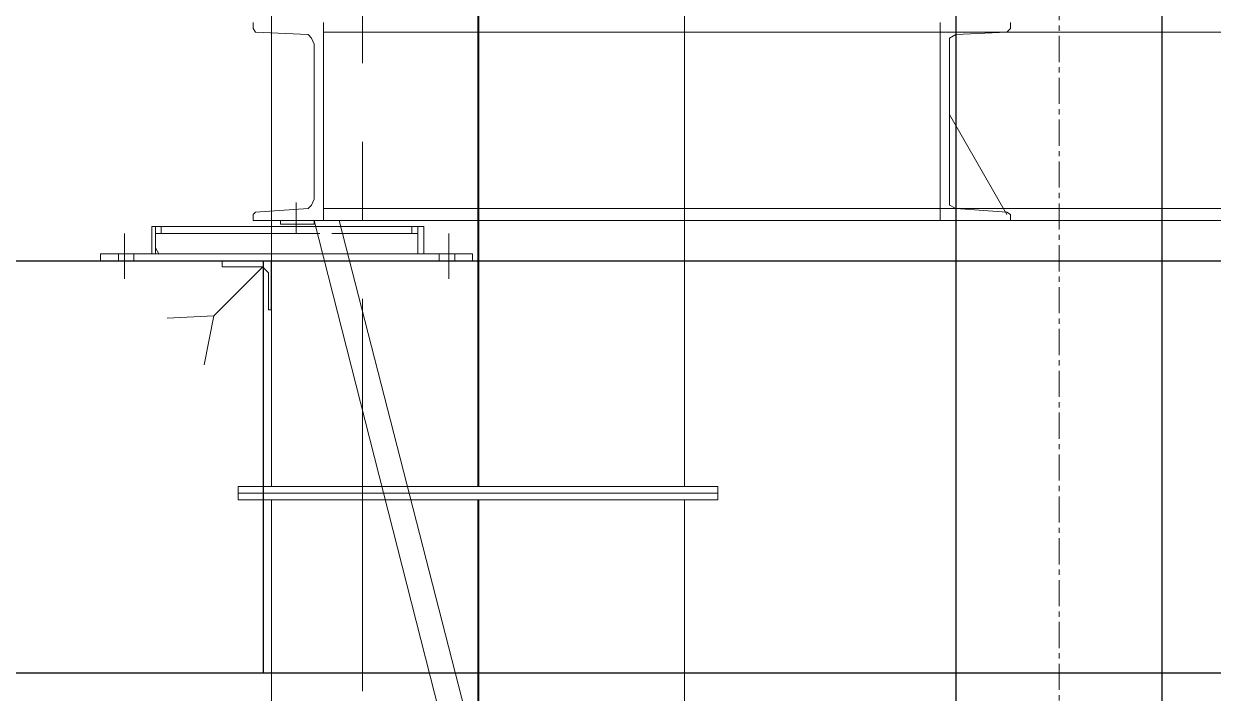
# Model space of a CAD drawing. Header units: millimetres. Extents: x 3220 to 226993, y 817 to 176024.
# Drawn here: x 122993 to 124436, y 145419 to 146232 of the extents above; entities that cross this region are included whole.
import ezdxf

# ---------------------------------------------------------------- set-up
doc = ezdxf.new("R2010")
doc.units = ezdxf.units.MM
doc.linetypes.add('AXES', pattern=[50.8, 31.75, -6.35, 6.35, -6.35])
doc.layers.add('Axe', color=1, linetype='AXES', lineweight=9)
doc.layers.add('Sichtbare Kanten(DIN)', color=7, linetype='Continuous', lineweight=50, true_color=0x3f3f3f)

# ---------------------------------------------------------------- blocks, each defined once
blk = doc.blocks.new('section 4-3')
for p, q in [((-250, 10000), (15250, 10000)), ((250, 9500), (14750, 9500))]:
    blk.add_line(p, q)
at = {"color": 6}
blk.add_line((2880, 9500), (2880, 10000), dxfattribs=at)
at = {"layer": 'Axe', "ltscale": 15}
blk.add_line((3000, -5000), (3000, 32505.5), dxfattribs=at)
blk = doc.blocks.new('ligne broyage 2')
at = {"color": 7, "linetype": 'Continuous', "lineweight": 5, "true_color": 0x000007}
for points in [[(-1428.7, 8052.9), (2448.1, 8052.9)], [(1688.7, 7953.1), (1688.7, 7957.4), (1688.7, 7957.4)], [(-1428.7, 7838.8), (2448.1, 7838.8)], [(2481.4, 7808.4), (2481.4, 7846)], [(-1428.7, 7824.3), (2448.1, 7824.3)], [(2429.3, 7824.3), (2077.8, 6454.4)], [(2333.8, 7783.8), (2333.8, 7808.4), (2438, 7808.4)], [(2341.1, 7817.1), (2644.9, 7817.1)], [(2452.5, 7808.4), (2652.1, 7808.4), (2652.1, 7783.8)], [(2647.8, 7783.8), (2652.1, 7791.1), (2652.1, 7791.1)], [(2438, 7783.8), (2267.3, 7783.8), (2267.3, 7775.2), (2433.7, 7775.2)], [(2289, 7775.2), (2289, 7783.8)], [(2307.8, 7775.2), (2307.8, 7783.8)], [(2333.8, 7783.8), (2652.1, 7783.8)], [(2521.9, 7767.9), (2571.1, 7767.9), (2571.1, 7775.2), (2511.8, 7775.2)], [(2511.8, 7715.9), (2511.8, 7775.2), (2511.8, 7775.2)], [(2521.9, 7767.9), (2519, 7765), (2514.7, 7760.7), (2514.7, 7720.2)], [(2511.8, 7715.9), (2514.7, 7715.9), (2514.7, 7720.2)]]:
    blk.add_lwpolyline(points, dxfattribs=at)
at = {"color": 7, "linetype": 'Continuous', "lineweight": 15, "true_color": 0x000007}
for points in [[(1700.2, 8064.5), (1700.2, 7824.3), (1614.9, 7824.3)], [(1614.9, 8061.6), (1614.9, 8064.5), (1614.9, 8064.5)], [(1619.2, 8052.9), (1614.9, 8057.2), (1614.9, 8061.6)], [(1619.2, 8052.9), (1681.4, 8050), (1688.7, 8045.7), (1688.7, 7850.4)], [(2448.1, 8064.5), (2448.1, 7824.3), (2533.5, 7824.3)], [(2530.6, 8052.9), (2466.9, 8050), (2462.6, 8045.7), (2459.7, 8038.4), (2459.7, 7850.4)], [(2530.6, 8052.9), (2533.5, 8057.2), (2533.5, 8061.6)], [(2533.5, 8061.6), (2533.5, 8064.5), (2533.5, 8064.5)], [(1688.7, 7850.4), (1688.7, 7843.1), (1681.4, 7838.8)], [(2459.7, 7850.4), (2462.6, 7843.1), (2466.9, 7838.8)], [(1614.9, 7824.3), (1614.9, 7831.6), (1619.2, 7834.5)], [(1681.4, 7838.8), (1619.2, 7834.5), (1619.2, 7834.5)], [(2466.9, 7838.8), (2530.6, 7834.5), (2530.6, 7834.5)], [(2533.5, 7824.3), (2533.5, 7831.6), (2530.6, 7834.5)], [(2341.1, 7817.1), (2341.1, 7808.4)], [(2644.9, 7808.4), (2644.9, 7817.1)], [(2440.9, 7775.2), (2718.6, 7775.2), (2718.6, 7783.8), (2445.2, 7783.8)], [(2678.1, 7775.2), (2678.1, 7783.8)], [(2696.9, 7775.2), (2696.9, 7783.8)], [(2521.9, 7767.9), (2581.2, 7708.6), (2581.2, 7708.6)], [(2637.6, 7705.7), (2581.2, 7708.6), (2592.8, 7649.3)]]:
    blk.add_lwpolyline(points, dxfattribs=at)
at = {"color": 7, "linetype": 'Continuous', "lineweight": 5, "true_color": 0x000007}
for points in [[(1619.2, 7831.6), (1688.7, 7953.1)], [(2500.2, 7820), (2500.2, 7824.3), (2459.7, 7824.3), (2459.7, 7820)], [(2333.8, 7783.8), (2333.8, 7817.1), (2326.6, 7817.1), (2326.6, 7783.8)]]:
    blk.add_lwpolyline(points, close=True, dxfattribs=at)
at = {"color": 7, "linetype": 'Continuous', "lineweight": 20, "true_color": 0x000007}
blk.add_lwpolyline([(2459.7, 7824.3), (2111.1, 6454.4), (2111.1, 6454.4)], dxfattribs=at)
at = {"color": 1, "linetype": 'Continuous', "lineweight": 5, "true_color": 0x000001}
for points in [[(2296.2, 7753.5), (2296.2, 7808.4), (2296.2, 7808.4)], [(2689.7, 7753.5), (2689.7, 7808.4), (2689.7, 7808.4)]]:
    blk.add_lwpolyline(points, dxfattribs=at)
at = {"color": 5, "linetype": 'Continuous', "lineweight": 5, "true_color": 0x000005}
for points in [[(2333.8, 7817.1), (2341.1, 7817.1), (2341.1, 7817.1)], [(2644.9, 7817.1), (2656.4, 7817.1), (2656.4, 7817.1)], [(2652.1, 7817.1), (2652.1, 7783.8), (2656.4, 7783.8), (2656.4, 7817.1)], [(2618.8, 7783.8), (2659.3, 7783.8), (2659.3, 7783.8)]]:
    blk.add_lwpolyline(points, dxfattribs=at)
blk = doc.blocks.new('be 500 gain 2000')
at = {"layer": 'Sichtbare Kanten(DIN)', "color": 5, "lineweight": 0}
for p, q in [((0, -291), (0, 291)), ((8, 291), (0, 291)), ((8, 291), (8, -291)), ((1992, -291), (1992, 291)), ((1992, 291), (2000, 291)), ((2000, 291), (2000, -291)), ((1992, 250.5), (8, 250.5)), ((8, 1), (1992, 1)), ((1992, 0), (8, 0)), ((1992, -250.5), (8, -250.5)), ((8, -291), (0, -291)), ((1992, -291), (2000, -291))]:
    blk.add_line(p, q, dxfattribs=at)
blk = doc.blocks.new('140')
at = {"color": 5, "lineweight": 0, "rotation": 270}
for p in [(440, 16218.2), (440, 14218.2)]:
    blk.add_blockref('be 500 gain 2000', p, dxfattribs=at)

msp = doc.modelspace()

# ---------------------------------------------------------------- linework, layer by layer
at = {"color": 30}
for points in [[(125168.7, 142453.3), (125168.7, 142556.1, 0.093489), (125160.1, 142601.7), (124149.6, 145184.9, -0.093489), (124123.9, 145321.5), (124123.9, 154096.4)], [(125418.7, 142453.3), (125418.7, 142556.1, 0.093489), (125392.9, 142692.8), (124382.5, 145275.9, -0.093489), (124373.9, 145321.5), (124373.9, 154096.4)]]:
    msp.add_lwpolyline(points, format="xyb", dxfattribs=at)
at = {"layer": 'Axe'}
msp.add_lwpolyline([(125293.7, 142453.3), (125293.7, 142556.1, 0.093489), (125276.5, 142647.2), (124266, 145230.4, -0.093489), (124248.9, 145321.5), (124248.9, 154096.4)], format="xyb", dxfattribs=at)

# ---------------------------------------------------------------- block references
at = {"color": 2}
msp.add_blockref('section 4-3', (120404.1, 135943.7), dxfattribs=at)
msp.add_blockref('140', (123104.1, 131443.7))
at = {"xscale": -1}
msp.add_blockref('ligne broyage 2', (125804.9, 138168.5), dxfattribs=at)

doc.saveas('drawing.dxf')
